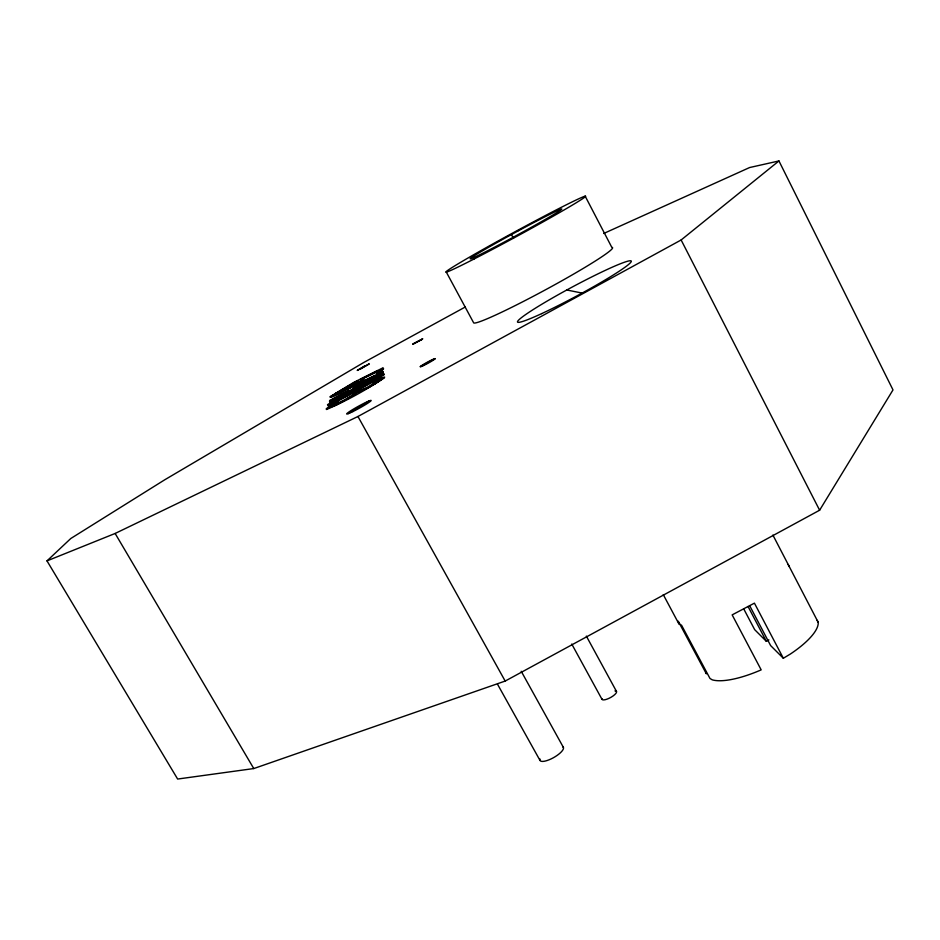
<?xml version="1.0" encoding="UTF-8"?>
<svg xmlns="http://www.w3.org/2000/svg" width="940" height="940" viewBox="0 0 940 940"><rect width="100%" height="100%" fill="white"/><g stroke="black" fill="none" stroke-linecap="round" stroke-linejoin="round"><path stroke-width="1.41" d="M377.727 381.875L378.091 381.346L373.251 382.791L372.933 382.18C402.555 367.305 367.246 389.465 361.548 390.652M372.933 382.216L377.774 380.771L367.822 387.069L354.498 393.12L352.336 395.34L344.169 400.099L332.666 405.352L337.906 401.18L330.093 405.446L326.168 408.935L336.473 404.882L354.274 394.694M360.995 390.547L360.702 389.736M354.768 394.001L354.498 393.12M353.757 389.231L353.546 388.079L382.733 371.57L348.399 388.361L348.258 391.099L329.529 401.204L329.834 401.756L348.129 391.757L347.823 391.204L348.012 392.368L353.757 389.231L353.546 388.079M354.215 386.34L353.957 387.985L353.922 385.799L374.367 376.118L374.672 376.67L354.215 386.34L353.922 385.799M348.012 392.368L348.129 391.757M337.906 401.18L338.212 401.803L333.488 405.293M329.834 401.756L329.74 400.511L347.953 390.558M329.529 401.204L329.74 400.511M465.3 306.992L363.768 362.488L164.747 479.788L70.794 538.503L47 560.886L177.637 779.048L253.776 768.556L505.18 681.065L819.621 510.22L893 389.912L778.943 160.951L749.603 167.543L603.715 233.484M357.893 381.722L358.281 381.229L355.579 381.946L335.651 393.66L357.893 381.722L335.944 394.189L350.549 386.963M377.845 371.711C372.651 375.46 385.753 369.349 383.238 368.386L381.57 368.903M328.377 404.647L328.095 405.528L331.315 404.341L348.952 395.282L377.281 379.443L384.307 374.449L380.441 375.636M333.818 402.038L356.143 388.972L378.291 377.739L375.072 380.077M376.164 372.498C376.717 371.159 384.942 369.42 382.944 367.857L353.934 382.274L330.022 396.727L332.49 396.128A18.671 1.175 -28.9 0 0 340.08 392.485L358.305 382.369L363.933 378.256L360.443 379.29L377.551 371.171L376.47 373.027M384.296 377.669C367.505 389.348 345.709 401.251 326.497 409.511M370.748 386.176L357.682 392.368L346.872 399.288M47 560.886L115.138 533.462L357.952 416.49L681.136 239.982L778.943 160.951M328.659 407.384L330.41 406.021L330.093 405.446M422.166 339.305L422.753 338.776L412.707 344.275L422.166 339.305L413.318 343.746M360.185 369.22L369.326 363.827L357.212 370.454L364.873 365.825M333.207 394.941L330.316 397.256L332.784 396.668A18.671 1.187 -28.9 0 0 340.374 393.014L358.61 382.909L364.227 378.797L363.334 378.808M356.695 383.332L357.623 382.697M376.376 382.897L372.275 385.388M332.043 402.073L356.237 388.291M335.286 393.613L357.999 380.759M348.27 413.623L369.549 400.769M749.897 606.124L770.624 645.58L783.337 658.259L790.364 654.04A62.146 19.658 -26.7 0 0 818.211 622.327L772.903 535.072M372.616 381.534L355.531 390.97M362.241 387.28L383.99 373.885L377.175 376.482L355.931 387.727L334.816 399.629L327.484 404.764L333.947 402.379L348.634 394.706M352.371 386.892L348.693 388.902L348.399 388.361M353.652 387.445L374.367 376.118M347.706 391.815L353.452 388.678M353.851 388.631L383.062 372.663L382.733 371.57M331.526 405.41L338.224 401.744M373.251 382.745L378.844 379.69M365.319 383.273L333.5 401.474L355.637 390.253L377.974 377.175L363.016 384.613M355.943 390.817L336.861 400.957M743.846 609.108L754.667 629.647L766.347 641.315L768.908 639.928M344.487 400.675L334.487 405.716M361.736 379.29L377.575 371.606M420.321 366.553L435.138 358.645M360.525 379.384L377.798 370.548M368.809 381.511L377.492 377.034M379.184 373.944L383.038 372.123M383.473 377.751L381.076 378.468L380.759 377.904M566.761 289.99L582.072 293.068M663.276 594.632L678.833 623.761L681.559 625.229L709.982 678.468L712.203 679.82A62.146 19.658 -26.7 0 0 761.177 669.868L732.154 614.877L754.42 603.151L783.337 658.259M115.138 533.462L253.776 768.556M497.483 684.167L539.889 760.225M357.952 416.49L505.18 681.065M521.218 671.277L563.424 747.453M571.755 644.041L602 699.337M586.348 636.11L616.511 691.464M446.265 272.001L473.678 322.866A79.042 5.17 -28.4 0 0 551.028 286.782A79.042 5.17 -28.4 0 0 611.823 247.385L585.115 196.049M511.454 234.565L513.475 238.384M788.131 564.423L789.341 566.714M748.04 606.488L766.347 641.315M817.166 620.341L818.211 622.327M681.136 239.982L819.621 510.22M705.811 671.677L706.375 673.851L678.234 621.175L678.833 623.761M614.948 690.9A8.248 2.491 -28.6 0 1 611.352 697.081A8.248 2.491 -28.6 0 1 601.964 698.632M562.637 746.642A13.418 4.218 -29.5 0 1 553.084 757.91A13.418 4.218 -29.5 0 1 539.948 758.956M518.657 230.641L507.06 236.962A52.252 1.61 -28.5 0 0 470.118 258.653L470.505 258.923A52.252 1.61 -28.5 0 0 512.465 237.667L524.802 230.934A52.252 1.61 -28.5 0 0 561.615 209.009A52.252 1.61 -28.5 0 0 518.657 230.641M422.542 366.036A8.554 0.635 -28.7 0 0 434.962 358.927A8.554 0.635 -28.7 0 0 425.397 363.275A8.554 0.635 -28.7 0 0 422.542 366.036M352.817 411.603A13.924 1.069 -28.9 0 0 371.159 400.499A13.924 1.069 -28.9 0 0 352.888 409.44A13.924 1.069 -28.9 0 0 352.817 411.603M541.687 313.607A64.555 5.005 -28.2 0 0 631.139 261.813A64.555 5.005 -28.2 0 0 550.511 299.12A64.555 5.005 -28.2 0 0 541.687 313.607M474.101 258.982A79.465 2.456 -28.5 0 0 585.326 196.672A79.465 2.456 -28.5 0 0 488.612 246.292A79.465 2.456 -28.5 0 0 474.101 258.982"/></g></svg>
